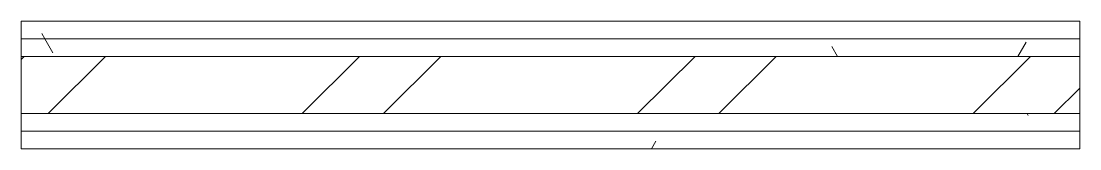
# Model space of a CAD drawing. Header units: inches. Extents: x -529 to 1063, y -2066 to -482.
# Drawn here: x 125.15 to 155.15, y -485.61 to -481.99 of the extents above; entities that cross this region are included whole.
import ezdxf

# ---------------------------------------------------------------- set-up
doc = ezdxf.new("R2010")
doc.units = ezdxf.units.IN
doc.header["$MEASUREMENT"] = 0
doc.layers.add('A-WALL', color=113, linetype='Continuous', lineweight=18)
doc.layers.add('A-WALL-PATT', color=111, linetype='Continuous', lineweight=18)
pattern_1 = [(0, (0, 0), (15.36, 3.84), [0.634, -10.886, 0.634, -10.886, -61.44]), (0, (0, 0), (15.36, 3.84), [-23.04, 0.634, -22.406, 0.634, -10.886, -26.88]), (0, (0, 0), (15.36, 3.84), [-57.6, 0.634, -7.046, 0.634, -18.566]), (120, (5.76, 1.92), (-11.005538, 11.38215), [0.634, -10.886, 0.634, -10.886, -61.44]), (120, (5.76, 1.92), (-11.005538, 11.38215), [-23.04, 0.634, -22.406, 0.634, -10.886, -26.88]), (120, (5.76, 1.92), (-11.005538, 11.38215), [-57.6, 0.634, -7.046, 0.634, -18.566]), (240, (7.68, 9.6), (-4.354462, -15.22215), [0.634, -10.886, 0.634, -10.886, -61.44]), (240, (7.68, 9.6), (-4.354462, -15.22215), [-23.04, 0.634, -22.406, 0.634, -10.886, -26.88]), (240, (7.68, 9.6), (-4.354462, -15.22215), [-57.6, 0.634, -7.046, 0.634, -18.566])]

msp = doc.modelspace()

# ---------------------------------------------------------------- hatches: boundary and pattern name
at = {"layer": 'A-WALL-PATT', "lineweight": 9}
h = msp.add_hatch(dxfattribs=at)
h.set_pattern_fill('FP_1', color=256, style=0, pattern_type=2)
h.set_pattern_definition(pattern_1)
h.paths.add_polyline_path([(155.15, -482.487), (155.15, -481.987), (125.15, -481.987), (125.15, -482.487)], flags=0)
h = msp.add_hatch(dxfattribs=at)
h.set_pattern_fill('FP_1', color=256, style=0, pattern_type=2)
h.set_pattern_definition(pattern_1)
h.paths.add_polyline_path([(155.15, -482.987), (155.15, -482.487), (125.15, -482.487), (125.15, -482.987)], flags=0)
h = msp.add_hatch(dxfattribs=at)
h.set_pattern_fill('FP_4', color=256, style=0, pattern_type=2)
h.set_pattern_definition([(45, (0, 0), (-4.75176, 4.75176), []), (45, (0, 7.2), (-4.75176, 4.75176), [])])
h.paths.add_polyline_path([(155.15, -484.612), (155.15, -482.987), (125.15, -482.987), (125.15, -484.612)], flags=0)
h = msp.add_hatch(dxfattribs=at)
h.set_pattern_fill('FP_1', color=256, style=0, pattern_type=2)
h.set_pattern_definition(pattern_1)
h.paths.add_polyline_path([(155.15, -485.112), (155.15, -484.612), (125.15, -484.612), (125.15, -485.112)], flags=0)
h = msp.add_hatch(dxfattribs=at)
h.set_pattern_fill('FP_1', color=256, style=0, pattern_type=2)
h.set_pattern_definition(pattern_1)
h.paths.add_polyline_path([(155.15, -485.612), (155.15, -485.112), (125.15, -485.112), (125.15, -485.612)], flags=0)

# ---------------------------------------------------------------- linework, layer by layer
at = {"layer": 'A-WALL'}
for p, q in [((125.15, -485.612), (125.15, -481.987)), ((125.15, -481.987), (155.15, -481.987)), ((155.15, -481.987), (155.15, -485.612)), ((125.15, -482.487), (155.15, -482.487)), ((125.15, -482.987), (155.15, -482.987)), ((125.15, -484.612), (155.15, -484.612)), ((125.15, -485.112), (155.15, -485.112)), ((155.15, -485.612), (125.15, -485.612))]:
    msp.add_line(p, q, dxfattribs=at)

doc.saveas('drawing.dxf')
